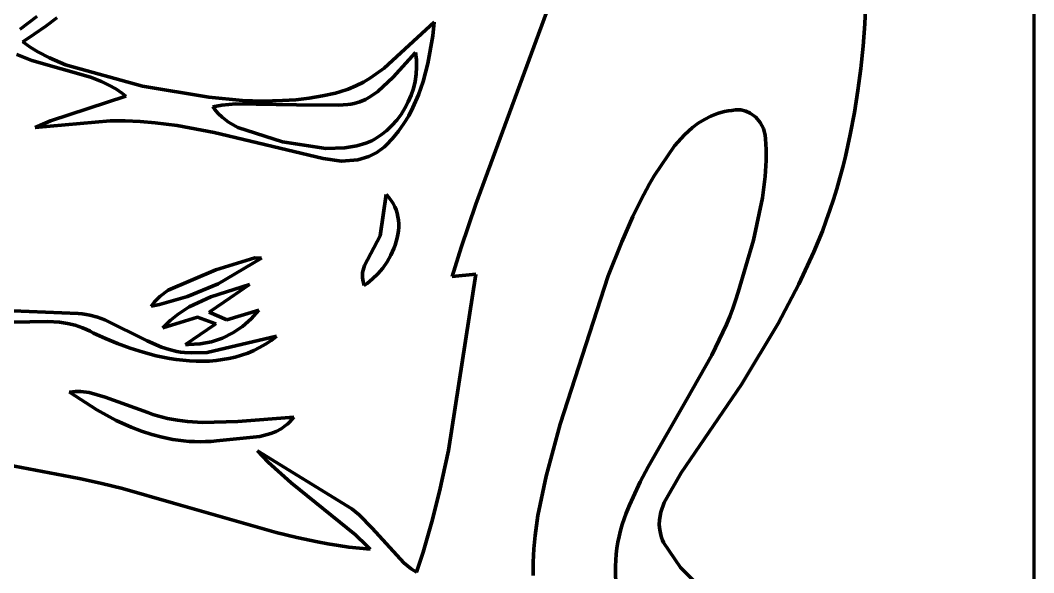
# Model space of a CAD drawing. Header units: millimetres. Extents: x 0 to 9.3, y 0 to 12.
# Drawn here: x 7.584 to 9.306, y 2.803 to 3.743 of the extents above; entities that cross this region are included whole.
import ezdxf

# ---------------------------------------------------------------- set-up
doc = ezdxf.new("R2010")
doc.units = ezdxf.units.MM
doc.layers.add('color#212121ff', color=7, linetype='CONTINUOUS', lineweight=100)
doc.layers.add('color#ffffffff', color=7, linetype='CONTINUOUS', lineweight=100)

msp = doc.modelspace()

# ---------------------------------------------------------------- linework, layer by layer
at = {"layer": 'color#212121ff'}
for p, q in [((8.3575, 3.4304), (8.4922, 3.7955)), ((9.0203, 3.7749), (9.0185, 3.7369)), ((7.5834, 3.7275), (7.5977, 3.7383)), ((7.5977, 3.7383), (7.6117, 3.7493)), ((7.6461, 3.7469), (7.627, 3.7329)), ((8.2023, 3.6615), (8.2869, 3.7399)), ((8.2869, 3.7399), (8.2845, 3.7165)), ((9.0185, 3.7369), (9.0156, 3.6989)), ((7.6077, 3.7193), (7.5883, 3.7061)), ((7.627, 3.7329), (7.6077, 3.7193)), ((7.5883, 3.7061), (7.6007, 3.6973)), ((8.2845, 3.7165), (8.2765, 3.6695)), ((7.6034, 3.6746), (7.5779, 3.6847)), ((7.6007, 3.6973), (7.6135, 3.6894)), ((7.6135, 3.6894), (7.6334, 3.6788)), ((8.2555, 3.6879), (8.2176, 3.6459)), ((8.2569, 3.6756), (8.2555, 3.6879)), ((9.0156, 3.6989), (9.0118, 3.661)), ((7.703, 3.646), (7.6034, 3.6746)), ((7.6334, 3.6788), (7.6609, 3.667)), ((8.2572, 3.6633), (8.2569, 3.6756)), ((8.2765, 3.6695), (8.2684, 3.6387)), ((7.6609, 3.667), (7.7916, 3.6307)), ((8.179, 3.645), (8.2023, 3.6615)), ((8.2546, 3.639), (8.2564, 3.6511)), ((8.2564, 3.6511), (8.2572, 3.6633)), ((9.0118, 3.661), (9.007, 3.6233)), ((7.7221, 3.6386), (7.703, 3.646)), ((7.7344, 3.6327), (7.7221, 3.6386)), ((8.1539, 3.6312), (8.1667, 3.6377)), ((8.1667, 3.6377), (8.179, 3.645)), ((8.2176, 3.6459), (8.1915, 3.6215)), ((8.2517, 3.6271), (8.2546, 3.639)), ((8.2684, 3.6387), (8.2605, 3.6162)), ((7.7462, 3.626), (7.7344, 3.6327)), ((7.7576, 3.6183), (7.7462, 3.626)), ((7.7631, 3.614), (7.7576, 3.6183)), ((7.7916, 3.6307), (7.9041, 3.6119)), ((8.0972, 3.6141), (8.1196, 3.6189)), ((8.1196, 3.6189), (8.1268, 3.6209)), ((8.1268, 3.6209), (8.1406, 3.6256)), ((8.1406, 3.6256), (8.1539, 3.6312)), ((8.1915, 3.6215), (8.179, 3.613)), ((8.2478, 3.6154), (8.2517, 3.6271)), ((8.2605, 3.6162), (8.251, 3.5945)), ((9.007, 3.6233), (9.001, 3.5858)), ((7.635, 3.5721), (7.7631, 3.614)), ((7.9041, 3.6119), (7.9611, 3.6066)), ((7.9501, 3.6008), (7.9264, 3.5983)), ((8.0531, 3.5989), (7.9501, 3.6008)), ((7.9611, 3.6066), (7.9953, 3.6055)), ((7.9953, 3.6055), (8.0294, 3.6062)), ((8.0294, 3.6062), (8.0521, 3.6078)), ((8.0521, 3.6078), (8.0747, 3.6104)), ((8.1244, 3.5983), (8.0531, 3.5989)), ((8.0747, 3.6104), (8.0972, 3.6141)), ((8.1402, 3.5995), (8.1244, 3.5983)), ((8.1455, 3.6003), (8.1402, 3.5995)), ((8.1508, 3.6014), (8.1455, 3.6003)), ((8.1607, 3.6043), (8.1508, 3.6014)), ((8.1701, 3.6082), (8.1607, 3.6043)), ((8.179, 3.613), (8.1701, 3.6082)), ((8.2373, 3.5933), (8.243, 3.6041)), ((8.243, 3.6041), (8.2478, 3.6154)), ((7.9264, 3.5983), (7.9107, 3.5956)), ((7.9107, 3.5956), (7.9136, 3.5917)), ((7.9136, 3.5917), (7.9198, 3.5846)), ((7.9198, 3.5846), (7.9266, 3.5782)), ((8.2234, 3.5731), (8.2308, 3.5829)), ((8.2308, 3.5829), (8.2373, 3.5933)), ((8.251, 3.5945), (8.2437, 3.5806)), ((8.7625, 3.5822), (8.7568, 3.5798)), ((8.7682, 3.5843), (8.7625, 3.5822)), ((8.7742, 3.5861), (8.7682, 3.5843)), ((8.7802, 3.5876), (8.7742, 3.5861)), ((8.7865, 3.5888), (8.7802, 3.5876)), ((8.7928, 3.5896), (8.7865, 3.5888)), ((8.7989, 3.5906), (8.7928, 3.5896)), ((8.8078, 3.5904), (8.7989, 3.5906)), ((8.8162, 3.5885), (8.8078, 3.5904)), ((8.824, 3.5849), (8.8162, 3.5885)), ((8.8333, 3.5781), (8.824, 3.5849)), ((9.001, 3.5858), (8.9939, 3.5485)), ((7.6093, 3.5607), (7.635, 3.5721)), ((7.7365, 3.572), (7.6093, 3.5607)), ((7.7621, 3.572), (7.7365, 3.572)), ((7.7876, 3.5708), (7.7621, 3.572)), ((7.8128, 3.5687), (7.7876, 3.5708)), ((7.8506, 3.5638), (7.8128, 3.5687)), ((7.9266, 3.5782), (7.9376, 3.5698)), ((7.9376, 3.5698), (7.9536, 3.5606)), ((8.2063, 3.5555), (8.2152, 3.564)), ((8.2152, 3.564), (8.2234, 3.5731)), ((8.2355, 3.5671), (8.2264, 3.5542)), ((8.2437, 3.5806), (8.2355, 3.5671)), ((8.7357, 3.5677), (8.7259, 3.5604)), ((8.746, 3.5742), (8.7357, 3.5677)), ((8.7568, 3.5798), (8.746, 3.5742)), ((8.8408, 3.5692), (8.8333, 3.5781)), ((8.8463, 3.5588), (8.8408, 3.5692)), ((7.913, 3.5521), (7.8506, 3.5638)), ((8.0985, 3.5079), (7.913, 3.5521)), ((7.9536, 3.5606), (8.0294, 3.5362)), ((8.1865, 3.5411), (8.1967, 3.5479)), ((8.1967, 3.5479), (8.2063, 3.5555)), ((8.2264, 3.5542), (8.2164, 3.5419)), ((8.7122, 3.548), (8.6955, 3.5294)), ((8.7259, 3.5604), (8.7122, 3.548)), ((8.8493, 3.5474), (8.8463, 3.5588)), ((8.8498, 3.5414), (8.8493, 3.5474)), ((8.9939, 3.5485), (8.99, 3.5299)), ((8.0294, 3.5362), (8.1032, 3.525)), ((8.1558, 3.5293), (8.1711, 3.5339)), ((8.1711, 3.5339), (8.1811, 3.5381)), ((8.1811, 3.5381), (8.1865, 3.5411)), ((8.2055, 3.5303), (8.2025, 3.5276)), ((8.2164, 3.5419), (8.2055, 3.5303)), ((8.8508, 3.5229), (8.8498, 3.5414)), ((8.99, 3.5299), (8.9857, 3.5114)), ((8.1032, 3.525), (8.135, 3.5257)), ((8.135, 3.5257), (8.1558, 3.5293)), ((8.1898, 3.5181), (8.1758, 3.5112)), ((8.2025, 3.5276), (8.1898, 3.5181)), ((8.6955, 3.5294), (8.6605, 3.4783)), ((8.8509, 3.5046), (8.8508, 3.5229)), ((8.1297, 3.5034), (8.0985, 3.5079)), ((8.1571, 3.5056), (8.1297, 3.5034)), ((8.1758, 3.5112), (8.1571, 3.5056)), ((8.8495, 3.4771), (8.8509, 3.5046)), ((8.9857, 3.5114), (8.981, 3.493)), ((8.6605, 3.4783), (8.6529, 3.4647)), ((8.981, 3.493), (8.9761, 3.4747)), ((8.6529, 3.4647), (8.6383, 3.437)), ((8.8449, 3.4407), (8.8495, 3.4771)), ((8.9761, 3.4747), (8.9709, 3.4564)), ((8.1952, 3.3761), (8.2053, 3.4464)), ((8.2053, 3.4464), (8.2098, 3.4415)), ((8.9709, 3.4564), (8.9653, 3.4383)), ((8.2098, 3.4415), (8.2137, 3.4365)), ((8.2137, 3.4365), (8.2171, 3.4312)), ((8.2171, 3.4312), (8.2199, 3.4258)), ((8.3329, 3.3566), (8.3575, 3.4304)), ((8.6383, 3.437), (8.6246, 3.409)), ((8.8293, 3.3688), (8.8449, 3.4407)), ((8.9653, 3.4383), (8.9594, 3.4202)), ((8.2199, 3.4258), (8.2222, 3.4203)), ((8.2222, 3.4203), (8.224, 3.4146)), ((8.224, 3.4146), (8.2254, 3.4088)), ((8.9594, 3.4202), (8.9531, 3.4023)), ((8.2254, 3.4088), (8.2263, 3.4029)), ((8.2263, 3.4029), (8.2267, 3.3969)), ((8.2267, 3.3969), (8.2267, 3.3909)), ((8.6246, 3.409), (8.6056, 3.3663)), ((8.9531, 3.4023), (8.9465, 3.3844)), ((8.1684, 3.3259), (8.1952, 3.3761)), ((8.2255, 3.3788), (8.2243, 3.3727)), ((8.2263, 3.3849), (8.2255, 3.3788)), ((8.2267, 3.3909), (8.2263, 3.3849)), ((8.9465, 3.3844), (8.9395, 3.3667)), ((8.2208, 3.3607), (8.2186, 3.3548)), ((8.2227, 3.3667), (8.2208, 3.3607)), ((8.2243, 3.3727), (8.2227, 3.3667)), ((8.6056, 3.3663), (8.5824, 3.3085)), ((8.8037, 3.2805), (8.8293, 3.3688)), ((8.9395, 3.3667), (8.9322, 3.3491)), ((8.2133, 3.3432), (8.2069, 3.332)), ((8.2186, 3.3548), (8.2133, 3.3432)), ((8.3174, 3.3071), (8.3329, 3.3566)), ((8.9322, 3.3491), (8.9064, 3.2942)), ((7.9161, 3.3187), (7.9823, 3.339)), ((7.9934, 3.3384), (7.9203, 3.2948)), ((7.9823, 3.339), (7.9934, 3.3384)), ((8.1654, 3.3141), (8.1684, 3.3259)), ((8.2069, 3.332), (8.1995, 3.3215)), ((7.835, 3.2838), (7.9161, 3.3187)), ((8.1652, 3.3049), (8.1654, 3.3141)), ((8.1913, 3.3118), (8.1825, 3.3031)), ((8.1995, 3.3215), (8.1913, 3.3118)), ((8.3111, 3.0116), (8.3575, 3.3113)), ((8.3575, 3.3113), (8.3174, 3.3071)), ((8.5824, 3.3085), (8.501, 3.056)), ((7.9203, 3.2948), (7.8679, 3.273)), ((7.9075, 3.2727), (7.9735, 3.2934)), ((7.9735, 3.2934), (7.9403, 3.2708)), ((8.1662, 3.2986), (8.1652, 3.3049)), ((8.1682, 3.2921), (8.1662, 3.2986)), ((8.1731, 3.2954), (8.1682, 3.2921)), ((8.1778, 3.2991), (8.1731, 3.2954)), ((8.1825, 3.3031), (8.1778, 3.2991)), ((8.9064, 3.2942), (8.8712, 3.2273)), ((7.8117, 3.2641), (7.821, 3.2734)), ((7.8679, 3.273), (7.8201, 3.2597)), ((7.821, 3.2734), (7.835, 3.2838)), ((7.871, 3.2555), (7.9075, 3.2727)), ((8.7991, 3.2666), (8.8037, 3.2805)), ((7.8062, 3.257), (7.8117, 3.2641)), ((7.8201, 3.2597), (7.8062, 3.257)), ((7.8518, 3.243), (7.871, 3.2555)), ((7.9403, 3.2708), (7.9063, 3.2476)), ((8.7942, 3.2528), (8.7991, 3.2666)), ((7.5426, 3.2501), (7.682, 3.2445)), ((7.682, 3.2445), (7.6888, 3.2438)), ((7.6888, 3.2438), (7.6955, 3.2428)), ((7.6955, 3.2428), (7.7021, 3.2414)), ((7.7021, 3.2414), (7.7149, 3.2379)), ((7.7149, 3.2379), (7.7274, 3.2334)), ((7.8852, 3.2378), (7.8261, 3.2198)), ((7.8384, 3.2322), (7.8518, 3.243)), ((7.9159, 3.2266), (7.8852, 3.2378)), ((7.9063, 3.2476), (7.9045, 3.2464)), ((7.9045, 3.2464), (7.9345, 3.2334)), ((7.9345, 3.2334), (7.9889, 3.2501)), ((7.9889, 3.2501), (7.976, 3.2353)), ((8.7834, 3.2258), (8.789, 3.2392)), ((8.789, 3.2392), (8.7942, 3.2528)), ((7.6306, 3.2308), (7.5353, 3.2292)), ((7.6507, 3.2293), (7.6306, 3.2308)), ((7.6639, 3.2273), (7.6507, 3.2293)), ((7.6769, 3.2242), (7.6639, 3.2273)), ((7.6834, 3.2222), (7.6769, 3.2242)), ((7.6897, 3.2199), (7.6834, 3.2222)), ((7.6961, 3.2172), (7.6897, 3.2199)), ((7.7274, 3.2334), (7.7995, 3.1976)), ((7.8261, 3.2198), (7.8384, 3.2322)), ((7.8648, 3.1916), (7.9146, 3.2256)), ((7.9146, 3.2256), (7.9159, 3.2266)), ((7.9612, 3.2223), (7.9449, 3.2113)), ((7.976, 3.2353), (7.9612, 3.2223)), ((8.7714, 3.1994), (8.7834, 3.2258)), ((8.8712, 3.2273), (8.809, 3.1233)), ((7.7023, 3.2142), (7.6961, 3.2172)), ((7.7085, 3.2108), (7.7023, 3.2142)), ((7.7284, 3.2017), (7.7085, 3.2108)), ((7.9016, 3.1778), (8.0191, 3.2057)), ((7.9273, 3.2026), (7.9087, 3.1962)), ((7.9449, 3.2113), (7.9273, 3.2026)), ((8.0191, 3.2057), (8.0098, 3.1986)), ((7.7491, 3.1931), (7.7284, 3.2017)), ((7.7705, 3.1853), (7.7491, 3.1931)), ((7.7925, 3.1783), (7.7705, 3.1853)), ((7.7995, 3.1976), (7.824, 3.1871)), ((7.824, 3.1871), (7.8366, 3.183)), ((7.8697, 3.1915), (7.8648, 3.1916)), ((7.8894, 3.1925), (7.8697, 3.1915)), ((7.9087, 3.1962), (7.8894, 3.1925)), ((7.9905, 3.1865), (7.9804, 3.1815)), ((8.0003, 3.1922), (7.9905, 3.1865)), ((8.0098, 3.1986), (8.0003, 3.1922)), ((8.7585, 3.1734), (8.7714, 3.1994)), ((7.8148, 3.1725), (7.7925, 3.1783)), ((7.8261, 3.17), (7.8148, 3.1725)), ((7.8375, 3.1679), (7.8261, 3.17)), ((7.8366, 3.183), (7.8497, 3.1799)), ((7.8497, 3.1799), (7.8563, 3.1788)), ((7.8563, 3.1788), (7.8631, 3.1781)), ((7.8631, 3.1781), (7.8742, 3.1772)), ((7.8742, 3.1772), (7.9016, 3.1778)), ((7.9491, 3.1703), (7.9384, 3.1678)), ((7.9598, 3.1734), (7.9491, 3.1703)), ((7.9702, 3.1771), (7.9598, 3.1734)), ((7.9804, 3.1815), (7.9702, 3.1771)), ((8.7159, 3.0973), (8.7585, 3.1734)), ((7.8488, 3.1661), (7.8375, 3.1679)), ((7.8602, 3.1648), (7.8488, 3.1661)), ((7.8715, 3.1638), (7.8602, 3.1648)), ((7.8828, 3.1632), (7.8715, 3.1638)), ((7.8941, 3.1632), (7.8828, 3.1632)), ((7.9053, 3.1635), (7.8941, 3.1632)), ((7.9164, 3.1644), (7.9053, 3.1635)), ((7.9275, 3.1658), (7.9164, 3.1644)), ((7.9384, 3.1678), (7.9275, 3.1658)), ((8.809, 3.1233), (8.7066, 2.9731)), ((7.6674, 3.1104), (7.677, 3.1114)), ((7.7141, 3.0802), (7.6674, 3.1104)), ((7.677, 3.1114), (7.6865, 3.1115)), ((7.6865, 3.1115), (7.7006, 3.1099)), ((7.7006, 3.1099), (7.7281, 3.1022)), ((7.7281, 3.1022), (7.8005, 3.0757)), ((8.6505, 2.9838), (8.7159, 3.0973)), ((7.7469, 3.0625), (7.7141, 3.0802)), ((7.8005, 3.0757), (7.8088, 3.0727)), ((7.8088, 3.0727), (7.8171, 3.0701)), ((7.8171, 3.0701), (7.8339, 3.0658)), ((7.8339, 3.0658), (7.8508, 3.0627)), ((7.9537, 3.0607), (8.0484, 3.0681)), ((8.0484, 3.0681), (8.0452, 3.0641)), ((7.7724, 3.0511), (7.7469, 3.0625)), ((7.7897, 3.0444), (7.7724, 3.0511)), ((7.8508, 3.0627), (7.8678, 3.0605)), ((7.8678, 3.0605), (7.8934, 3.059)), ((7.8934, 3.059), (7.9537, 3.0607)), ((8.0268, 3.0483), (8.0185, 3.0439)), ((8.0347, 3.0538), (8.0268, 3.0483)), ((8.0384, 3.0569), (8.0347, 3.0538)), ((8.0419, 3.0603), (8.0384, 3.0569)), ((8.0452, 3.0641), (8.0419, 3.0603)), ((8.501, 3.056), (8.4775, 2.9679)), ((7.8073, 3.0387), (7.7897, 3.0444)), ((7.8251, 3.0339), (7.8073, 3.0387)), ((7.8432, 3.0302), (7.8251, 3.0339)), ((7.9908, 3.0354), (7.9174, 3.0278)), ((8.0096, 3.0403), (7.9908, 3.0354)), ((8.0185, 3.0439), (8.0096, 3.0403)), ((7.3794, 3.0217), (7.6691, 2.9667)), ((7.8614, 3.0277), (7.8432, 3.0302)), ((7.8706, 3.0269), (7.8614, 3.0277)), ((7.8799, 3.0264), (7.8706, 3.0269)), ((7.8892, 3.0262), (7.8799, 3.0264)), ((7.8986, 3.0264), (7.8892, 3.0262)), ((7.9079, 3.0269), (7.8986, 3.0264)), ((7.9174, 3.0278), (7.9079, 3.0269)), ((8.0051, 2.9914), (7.9869, 3.0105)), ((7.9869, 3.0105), (8.147, 2.912)), ((8.296, 2.9419), (8.3111, 3.0116)), ((8.0443, 2.9565), (8.0051, 2.9914)), ((8.6372, 2.958), (8.6505, 2.9838)), ((7.6691, 2.9667), (7.6869, 2.9633)), ((7.6869, 2.9633), (7.7222, 2.9555)), ((8.4775, 2.9679), (8.4632, 2.9007)), ((8.7066, 2.9731), (8.6776, 2.9231)), ((7.7222, 2.9555), (7.7573, 2.9467)), ((7.7573, 2.9467), (7.8444, 2.922)), ((8.1534, 2.8682), (8.0443, 2.9565)), ((8.6248, 2.9318), (8.6372, 2.958)), ((8.283, 2.89), (8.296, 2.9419)), ((8.619, 2.9184), (8.6248, 2.9318)), ((7.8444, 2.922), (8.0184, 2.8717)), ((8.147, 2.912), (8.1596, 2.9021)), ((8.6134, 2.905), (8.619, 2.9184)), ((8.6776, 2.9231), (8.672, 2.9064)), ((8.1596, 2.9021), (8.1819, 2.8794)), ((8.4632, 2.9007), (8.4583, 2.8668)), ((8.6063, 2.8853), (8.6096, 2.8952)), ((8.6096, 2.8952), (8.6134, 2.905)), ((8.6698, 2.8936), (8.6694, 2.885)), ((8.672, 2.9064), (8.6698, 2.8936)), ((8.1819, 2.8794), (8.2353, 2.8201)), ((8.2681, 2.8387), (8.283, 2.89)), ((8.601, 2.8653), (8.6034, 2.8753)), ((8.6034, 2.8753), (8.6063, 2.8853)), ((8.6694, 2.885), (8.6701, 2.8763)), ((8.6701, 2.8763), (8.6718, 2.8677)), ((8.0184, 2.8717), (8.0535, 2.8632)), ((8.0535, 2.8632), (8.0888, 2.8558)), ((8.1722, 2.8497), (8.1534, 2.8682)), ((8.4583, 2.8668), (8.4562, 2.8442)), ((8.599, 2.8553), (8.601, 2.8653)), ((8.6718, 2.8677), (8.6732, 2.8634)), ((8.6732, 2.8634), (8.6748, 2.859)), ((8.6748, 2.859), (8.6768, 2.8547)), ((8.0888, 2.8558), (8.1065, 2.8526)), ((8.1065, 2.8526), (8.1244, 2.8497)), ((8.1244, 2.8497), (8.1422, 2.8472)), ((8.1422, 2.8472), (8.1602, 2.845)), ((8.1602, 2.845), (8.1782, 2.8433)), ((8.1782, 2.8433), (8.1722, 2.8497)), ((8.4562, 2.8442), (8.455, 2.8215)), ((8.5962, 2.8351), (8.5974, 2.8452)), ((8.5974, 2.8452), (8.599, 2.8553)), ((8.6768, 2.8547), (8.7056, 2.8122)), ((8.2571, 2.8047), (8.2681, 2.8387)), ((8.5949, 2.8148), (8.5954, 2.825)), ((8.5954, 2.825), (8.5962, 2.8351)), ((8.2353, 2.8201), (8.248, 2.8104)), ((8.248, 2.8104), (8.2571, 2.8047)), ((8.455, 2.8215), (8.455, 2.7988)), ((8.5948, 2.8047), (8.5949, 2.8148)), ((8.7056, 2.8122), (8.7863, 2.7313)), ((8.5954, 2.7843), (8.5948, 2.8047))]:
    msp.add_line(p, q, dxfattribs=at)
at = {"layer": 'color#ffffffff'}
for p, q in [((9.3056, 12.0417), (9.3056, 0)), ((8.4922, 3.7955), (8.3575, 3.4304)), ((9.0185, 3.7369), (9.0203, 3.7749)), ((7.5977, 3.7383), (7.5834, 3.7275)), ((7.6117, 3.7493), (7.5977, 3.7383)), ((7.627, 3.7329), (7.6461, 3.7469)), ((8.2869, 3.7399), (8.2023, 3.6615)), ((8.2845, 3.7165), (8.2869, 3.7399)), ((9.0156, 3.6989), (9.0185, 3.7369)), ((7.5883, 3.7061), (7.6077, 3.7193)), ((7.6077, 3.7193), (7.627, 3.7329)), ((7.6007, 3.6973), (7.5883, 3.7061)), ((8.2765, 3.6695), (8.2845, 3.7165)), ((7.5779, 3.6847), (7.6034, 3.6746)), ((7.6135, 3.6894), (7.6007, 3.6973)), ((7.6334, 3.6788), (7.6135, 3.6894)), ((8.2176, 3.6459), (8.2555, 3.6879)), ((8.2555, 3.6879), (8.2569, 3.6756)), ((9.0118, 3.661), (9.0156, 3.6989)), ((7.6034, 3.6746), (7.703, 3.646)), ((7.6609, 3.667), (7.6334, 3.6788)), ((8.2569, 3.6756), (8.2572, 3.6633)), ((8.2684, 3.6387), (8.2765, 3.6695)), ((7.7916, 3.6307), (7.6609, 3.667)), ((8.2023, 3.6615), (8.179, 3.645)), ((8.2564, 3.6511), (8.2546, 3.639)), ((8.2572, 3.6633), (8.2564, 3.6511)), ((9.007, 3.6233), (9.0118, 3.661)), ((7.703, 3.646), (7.7221, 3.6386)), ((7.7221, 3.6386), (7.7344, 3.6327)), ((8.1667, 3.6377), (8.1539, 3.6312)), ((8.179, 3.645), (8.1667, 3.6377)), ((8.1915, 3.6215), (8.2176, 3.6459)), ((8.2546, 3.639), (8.2517, 3.6271)), ((8.2605, 3.6162), (8.2684, 3.6387)), ((7.7344, 3.6327), (7.7462, 3.626)), ((7.7462, 3.626), (7.7576, 3.6183)), ((7.7576, 3.6183), (7.7631, 3.614)), ((7.9041, 3.6119), (7.7916, 3.6307)), ((8.1196, 3.6189), (8.0972, 3.6141)), ((8.1268, 3.6209), (8.1196, 3.6189)), ((8.1406, 3.6256), (8.1268, 3.6209)), ((8.1539, 3.6312), (8.1406, 3.6256)), ((8.179, 3.613), (8.1915, 3.6215)), ((8.2517, 3.6271), (8.2478, 3.6154)), ((8.251, 3.5945), (8.2605, 3.6162)), ((9.001, 3.5858), (9.007, 3.6233)), ((7.7631, 3.614), (7.635, 3.5721)), ((7.9611, 3.6066), (7.9041, 3.6119)), ((7.9264, 3.5983), (7.9501, 3.6008)), ((7.9501, 3.6008), (8.0531, 3.5989)), ((7.9953, 3.6055), (7.9611, 3.6066)), ((8.0294, 3.6062), (7.9953, 3.6055)), ((8.0521, 3.6078), (8.0294, 3.6062)), ((8.0747, 3.6104), (8.0521, 3.6078)), ((8.0531, 3.5989), (8.1244, 3.5983)), ((8.0972, 3.6141), (8.0747, 3.6104)), ((8.1244, 3.5983), (8.1402, 3.5995)), ((8.1402, 3.5995), (8.1455, 3.6003)), ((8.1455, 3.6003), (8.1508, 3.6014)), ((8.1508, 3.6014), (8.1607, 3.6043)), ((8.1607, 3.6043), (8.1701, 3.6082)), ((8.1701, 3.6082), (8.179, 3.613)), ((8.243, 3.6041), (8.2373, 3.5933)), ((8.2478, 3.6154), (8.243, 3.6041)), ((7.9107, 3.5956), (7.9264, 3.5983)), ((7.9136, 3.5917), (7.9107, 3.5956)), ((7.9198, 3.5846), (7.9136, 3.5917)), ((7.9266, 3.5782), (7.9198, 3.5846)), ((8.2308, 3.5829), (8.2234, 3.5731)), ((8.2373, 3.5933), (8.2308, 3.5829)), ((8.2437, 3.5806), (8.251, 3.5945)), ((8.7568, 3.5798), (8.7625, 3.5822)), ((8.7625, 3.5822), (8.7682, 3.5843)), ((8.7682, 3.5843), (8.7742, 3.5861)), ((8.7742, 3.5861), (8.7802, 3.5876)), ((8.7802, 3.5876), (8.7865, 3.5888)), ((8.7865, 3.5888), (8.7928, 3.5896)), ((8.7928, 3.5896), (8.7989, 3.5906)), ((8.7989, 3.5906), (8.8078, 3.5904)), ((8.8078, 3.5904), (8.8162, 3.5885)), ((8.8162, 3.5885), (8.824, 3.5849)), ((8.824, 3.5849), (8.8333, 3.5781)), ((8.9939, 3.5485), (9.001, 3.5858)), ((7.635, 3.5721), (7.6093, 3.5607)), ((7.6093, 3.5607), (7.7365, 3.572)), ((7.7365, 3.572), (7.7621, 3.572)), ((7.7621, 3.572), (7.7876, 3.5708)), ((7.7876, 3.5708), (7.8128, 3.5687)), ((7.8128, 3.5687), (7.8506, 3.5638)), ((7.9376, 3.5698), (7.9266, 3.5782)), ((7.9536, 3.5606), (7.9376, 3.5698)), ((8.2152, 3.564), (8.2063, 3.5555)), ((8.2234, 3.5731), (8.2152, 3.564)), ((8.2264, 3.5542), (8.2355, 3.5671)), ((8.2355, 3.5671), (8.2437, 3.5806)), ((8.7259, 3.5604), (8.7357, 3.5677)), ((8.7357, 3.5677), (8.746, 3.5742)), ((8.746, 3.5742), (8.7568, 3.5798)), ((8.8333, 3.5781), (8.8408, 3.5692)), ((8.8408, 3.5692), (8.8463, 3.5588)), ((7.8506, 3.5638), (7.913, 3.5521)), ((7.913, 3.5521), (8.0985, 3.5079)), ((8.0294, 3.5362), (7.9536, 3.5606)), ((8.1967, 3.5479), (8.1865, 3.5411)), ((8.2063, 3.5555), (8.1967, 3.5479)), ((8.2164, 3.5419), (8.2264, 3.5542)), ((8.6955, 3.5294), (8.7122, 3.548)), ((8.7122, 3.548), (8.7259, 3.5604)), ((8.8463, 3.5588), (8.8493, 3.5474)), ((8.8493, 3.5474), (8.8498, 3.5414)), ((8.99, 3.5299), (8.9939, 3.5485)), ((8.1032, 3.525), (8.0294, 3.5362)), ((8.1711, 3.5339), (8.1558, 3.5293)), ((8.1811, 3.5381), (8.1711, 3.5339)), ((8.1865, 3.5411), (8.1811, 3.5381)), ((8.2025, 3.5276), (8.2055, 3.5303)), ((8.2055, 3.5303), (8.2164, 3.5419)), ((8.8498, 3.5414), (8.8508, 3.5229)), ((8.9857, 3.5114), (8.99, 3.5299)), ((8.135, 3.5257), (8.1032, 3.525)), ((8.1558, 3.5293), (8.135, 3.5257)), ((8.1758, 3.5112), (8.1898, 3.5181)), ((8.1898, 3.5181), (8.2025, 3.5276)), ((8.6605, 3.4783), (8.6955, 3.5294)), ((8.8508, 3.5229), (8.8509, 3.5046)), ((8.0985, 3.5079), (8.1297, 3.5034)), ((8.1297, 3.5034), (8.1571, 3.5056)), ((8.1571, 3.5056), (8.1758, 3.5112)), ((8.8509, 3.5046), (8.8495, 3.4771)), ((8.981, 3.493), (8.9857, 3.5114)), ((8.6529, 3.4647), (8.6605, 3.4783)), ((8.9761, 3.4747), (8.981, 3.493)), ((8.6383, 3.437), (8.6529, 3.4647)), ((8.8495, 3.4771), (8.8449, 3.4407)), ((8.9709, 3.4564), (8.9761, 3.4747)), ((8.2053, 3.4464), (8.1952, 3.3761)), ((8.2098, 3.4415), (8.2053, 3.4464)), ((8.9653, 3.4383), (8.9709, 3.4564)), ((8.2137, 3.4365), (8.2098, 3.4415)), ((8.2171, 3.4312), (8.2137, 3.4365)), ((8.2199, 3.4258), (8.2171, 3.4312)), ((8.3575, 3.4304), (8.3329, 3.3566)), ((8.6246, 3.409), (8.6383, 3.437)), ((8.8449, 3.4407), (8.8293, 3.3688)), ((8.9594, 3.4202), (8.9653, 3.4383)), ((8.2222, 3.4203), (8.2199, 3.4258)), ((8.224, 3.4146), (8.2222, 3.4203)), ((8.2254, 3.4088), (8.224, 3.4146)), ((8.9531, 3.4023), (8.9594, 3.4202)), ((8.2263, 3.4029), (8.2254, 3.4088)), ((8.2267, 3.3969), (8.2263, 3.4029)), ((8.2267, 3.3909), (8.2267, 3.3969)), ((8.6056, 3.3663), (8.6246, 3.409)), ((8.9465, 3.3844), (8.9531, 3.4023)), ((8.1952, 3.3761), (8.1684, 3.3259)), ((8.2243, 3.3727), (8.2255, 3.3788)), ((8.2255, 3.3788), (8.2263, 3.3849)), ((8.2263, 3.3849), (8.2267, 3.3909)), ((8.9395, 3.3667), (8.9465, 3.3844)), ((8.2186, 3.3548), (8.2208, 3.3607)), ((8.2208, 3.3607), (8.2227, 3.3667)), ((8.2227, 3.3667), (8.2243, 3.3727)), ((8.5824, 3.3085), (8.6056, 3.3663)), ((8.8293, 3.3688), (8.8037, 3.2805)), ((8.9322, 3.3491), (8.9395, 3.3667)), ((8.2069, 3.332), (8.2133, 3.3432)), ((8.2133, 3.3432), (8.2186, 3.3548)), ((8.3329, 3.3566), (8.3174, 3.3071)), ((8.9064, 3.2942), (8.9322, 3.3491)), ((7.9823, 3.339), (7.9161, 3.3187)), ((7.9203, 3.2948), (7.9934, 3.3384)), ((7.9934, 3.3384), (7.9823, 3.339)), ((8.1684, 3.3259), (8.1654, 3.3141)), ((8.1995, 3.3215), (8.2069, 3.332)), ((7.9161, 3.3187), (7.835, 3.2838)), ((8.1654, 3.3141), (8.1652, 3.3049)), ((8.1825, 3.3031), (8.1913, 3.3118)), ((8.1913, 3.3118), (8.1995, 3.3215)), ((8.3575, 3.3113), (8.3111, 3.0116)), ((8.3174, 3.3071), (8.3575, 3.3113)), ((8.501, 3.056), (8.5824, 3.3085)), ((7.8679, 3.273), (7.9203, 3.2948)), ((7.9735, 3.2934), (7.9075, 3.2727)), ((7.9403, 3.2708), (7.9735, 3.2934)), ((8.1652, 3.3049), (8.1662, 3.2986)), ((8.1662, 3.2986), (8.1682, 3.2921)), ((8.1682, 3.2921), (8.1731, 3.2954)), ((8.1731, 3.2954), (8.1778, 3.2991)), ((8.1778, 3.2991), (8.1825, 3.3031)), ((8.8712, 3.2273), (8.9064, 3.2942)), ((7.821, 3.2734), (7.8117, 3.2641)), ((7.8201, 3.2597), (7.8679, 3.273)), ((7.835, 3.2838), (7.821, 3.2734)), ((7.9075, 3.2727), (7.871, 3.2555)), ((8.8037, 3.2805), (8.7991, 3.2666)), ((7.8117, 3.2641), (7.8062, 3.257)), ((7.8062, 3.257), (7.8201, 3.2597)), ((7.871, 3.2555), (7.8518, 3.243)), ((7.9063, 3.2476), (7.9403, 3.2708)), ((8.7991, 3.2666), (8.7942, 3.2528)), ((7.682, 3.2445), (7.5426, 3.2501)), ((7.6888, 3.2438), (7.682, 3.2445)), ((7.6955, 3.2428), (7.6888, 3.2438)), ((7.7021, 3.2414), (7.6955, 3.2428)), ((7.7149, 3.2379), (7.7021, 3.2414)), ((7.7274, 3.2334), (7.7149, 3.2379)), ((7.8261, 3.2198), (7.8852, 3.2378)), ((7.8518, 3.243), (7.8384, 3.2322)), ((7.8852, 3.2378), (7.9159, 3.2266)), ((7.9045, 3.2464), (7.9063, 3.2476)), ((7.9345, 3.2334), (7.9045, 3.2464)), ((7.9889, 3.2501), (7.9345, 3.2334)), ((7.976, 3.2353), (7.9889, 3.2501)), ((8.789, 3.2392), (8.7834, 3.2258)), ((8.7942, 3.2528), (8.789, 3.2392)), ((7.5353, 3.2292), (7.6306, 3.2308)), ((7.6306, 3.2308), (7.6507, 3.2293)), ((7.6507, 3.2293), (7.6639, 3.2273)), ((7.6639, 3.2273), (7.6769, 3.2242)), ((7.6769, 3.2242), (7.6834, 3.2222)), ((7.6834, 3.2222), (7.6897, 3.2199)), ((7.6897, 3.2199), (7.6961, 3.2172)), ((7.7995, 3.1976), (7.7274, 3.2334)), ((7.8384, 3.2322), (7.8261, 3.2198)), ((7.9146, 3.2256), (7.8648, 3.1916)), ((7.9159, 3.2266), (7.9146, 3.2256)), ((7.9449, 3.2113), (7.9612, 3.2223)), ((7.9612, 3.2223), (7.976, 3.2353)), ((8.7834, 3.2258), (8.7714, 3.1994)), ((8.809, 3.1233), (8.8712, 3.2273)), ((7.6961, 3.2172), (7.7023, 3.2142)), ((7.7023, 3.2142), (7.7085, 3.2108)), ((7.7085, 3.2108), (7.7284, 3.2017)), ((8.0191, 3.2057), (7.9016, 3.1778)), ((7.9087, 3.1962), (7.9273, 3.2026)), ((7.9273, 3.2026), (7.9449, 3.2113)), ((8.0098, 3.1986), (8.0191, 3.2057)), ((7.7284, 3.2017), (7.7491, 3.1931)), ((7.7491, 3.1931), (7.7705, 3.1853)), ((7.7705, 3.1853), (7.7925, 3.1783)), ((7.824, 3.1871), (7.7995, 3.1976)), ((7.8366, 3.183), (7.824, 3.1871)), ((7.8648, 3.1916), (7.8697, 3.1915)), ((7.8697, 3.1915), (7.8894, 3.1925)), ((7.8894, 3.1925), (7.9087, 3.1962)), ((7.9804, 3.1815), (7.9905, 3.1865)), ((7.9905, 3.1865), (8.0003, 3.1922)), ((8.0003, 3.1922), (8.0098, 3.1986)), ((8.7714, 3.1994), (8.7585, 3.1734)), ((7.7925, 3.1783), (7.8148, 3.1725)), ((7.8148, 3.1725), (7.8261, 3.17)), ((7.8261, 3.17), (7.8375, 3.1679)), ((7.8497, 3.1799), (7.8366, 3.183)), ((7.8563, 3.1788), (7.8497, 3.1799)), ((7.8631, 3.1781), (7.8563, 3.1788)), ((7.8742, 3.1772), (7.8631, 3.1781)), ((7.9016, 3.1778), (7.8742, 3.1772)), ((7.9384, 3.1678), (7.9491, 3.1703)), ((7.9491, 3.1703), (7.9598, 3.1734)), ((7.9598, 3.1734), (7.9702, 3.1771)), ((7.9702, 3.1771), (7.9804, 3.1815)), ((8.7585, 3.1734), (8.7159, 3.0973)), ((7.8375, 3.1679), (7.8488, 3.1661)), ((7.8488, 3.1661), (7.8602, 3.1648)), ((7.8602, 3.1648), (7.8715, 3.1638)), ((7.8715, 3.1638), (7.8828, 3.1632)), ((7.8828, 3.1632), (7.8941, 3.1632)), ((7.8941, 3.1632), (7.9053, 3.1635)), ((7.9053, 3.1635), (7.9164, 3.1644)), ((7.9164, 3.1644), (7.9275, 3.1658)), ((7.9275, 3.1658), (7.9384, 3.1678)), ((8.7066, 2.9731), (8.809, 3.1233)), ((7.677, 3.1114), (7.6674, 3.1104)), ((7.6674, 3.1104), (7.7141, 3.0802)), ((7.6865, 3.1115), (7.677, 3.1114)), ((7.7006, 3.1099), (7.6865, 3.1115)), ((7.7281, 3.1022), (7.7006, 3.1099)), ((7.8005, 3.0757), (7.7281, 3.1022)), ((8.7159, 3.0973), (8.6505, 2.9838)), ((7.7141, 3.0802), (7.7469, 3.0625)), ((7.8088, 3.0727), (7.8005, 3.0757)), ((7.8171, 3.0701), (7.8088, 3.0727)), ((7.8339, 3.0658), (7.8171, 3.0701)), ((7.8508, 3.0627), (7.8339, 3.0658)), ((8.0484, 3.0681), (7.9537, 3.0607)), ((8.0452, 3.0641), (8.0484, 3.0681)), ((7.7469, 3.0625), (7.7724, 3.0511)), ((7.7724, 3.0511), (7.7897, 3.0444)), ((7.8678, 3.0605), (7.8508, 3.0627)), ((7.8934, 3.059), (7.8678, 3.0605)), ((7.9537, 3.0607), (7.8934, 3.059)), ((8.0185, 3.0439), (8.0268, 3.0483)), ((8.0268, 3.0483), (8.0347, 3.0538)), ((8.0347, 3.0538), (8.0384, 3.0569)), ((8.0384, 3.0569), (8.0419, 3.0603)), ((8.0419, 3.0603), (8.0452, 3.0641)), ((8.4775, 2.9679), (8.501, 3.056)), ((7.7897, 3.0444), (7.8073, 3.0387)), ((7.8073, 3.0387), (7.8251, 3.0339)), ((7.8251, 3.0339), (7.8432, 3.0302)), ((7.9174, 3.0278), (7.9908, 3.0354)), ((7.9908, 3.0354), (8.0096, 3.0403)), ((8.0096, 3.0403), (8.0185, 3.0439)), ((7.6691, 2.9667), (7.3794, 3.0217)), ((7.8432, 3.0302), (7.8614, 3.0277)), ((7.8614, 3.0277), (7.8706, 3.0269)), ((7.8706, 3.0269), (7.8799, 3.0264)), ((7.8799, 3.0264), (7.8892, 3.0262)), ((7.8892, 3.0262), (7.8986, 3.0264)), ((7.8986, 3.0264), (7.9079, 3.0269)), ((7.9079, 3.0269), (7.9174, 3.0278)), ((8.147, 2.912), (7.9869, 3.0105)), ((7.9869, 3.0105), (8.0051, 2.9914)), ((8.3111, 3.0116), (8.296, 2.9419)), ((8.0051, 2.9914), (8.0443, 2.9565)), ((8.6505, 2.9838), (8.6372, 2.958)), ((7.6869, 2.9633), (7.6691, 2.9667)), ((7.7222, 2.9555), (7.6869, 2.9633)), ((8.4632, 2.9007), (8.4775, 2.9679)), ((8.6776, 2.9231), (8.7066, 2.9731)), ((7.7573, 2.9467), (7.7222, 2.9555)), ((7.8444, 2.922), (7.7573, 2.9467)), ((8.0443, 2.9565), (8.1534, 2.8682)), ((8.6372, 2.958), (8.6248, 2.9318)), ((8.296, 2.9419), (8.283, 2.89)), ((8.6248, 2.9318), (8.619, 2.9184)), ((8.0184, 2.8717), (7.8444, 2.922)), ((8.1596, 2.9021), (8.147, 2.912)), ((8.619, 2.9184), (8.6134, 2.905)), ((8.672, 2.9064), (8.6776, 2.9231)), ((8.1819, 2.8794), (8.1596, 2.9021)), ((8.4583, 2.8668), (8.4632, 2.9007)), ((8.6096, 2.8952), (8.6063, 2.8853)), ((8.6134, 2.905), (8.6096, 2.8952)), ((8.6694, 2.885), (8.6698, 2.8936)), ((8.6698, 2.8936), (8.672, 2.9064)), ((8.2353, 2.8201), (8.1819, 2.8794)), ((8.283, 2.89), (8.2681, 2.8387)), ((8.6034, 2.8753), (8.601, 2.8653)), ((8.6063, 2.8853), (8.6034, 2.8753)), ((8.6701, 2.8763), (8.6694, 2.885)), ((8.6718, 2.8677), (8.6701, 2.8763)), ((8.0535, 2.8632), (8.0184, 2.8717)), ((8.0888, 2.8558), (8.0535, 2.8632)), ((8.1534, 2.8682), (8.1722, 2.8497)), ((8.4562, 2.8442), (8.4583, 2.8668)), ((8.601, 2.8653), (8.599, 2.8553)), ((8.6732, 2.8634), (8.6718, 2.8677)), ((8.6748, 2.859), (8.6732, 2.8634)), ((8.6768, 2.8547), (8.6748, 2.859)), ((8.1065, 2.8526), (8.0888, 2.8558)), ((8.1244, 2.8497), (8.1065, 2.8526)), ((8.1422, 2.8472), (8.1244, 2.8497)), ((8.1602, 2.845), (8.1422, 2.8472)), ((8.1782, 2.8433), (8.1602, 2.845)), ((8.1722, 2.8497), (8.1782, 2.8433)), ((8.455, 2.8215), (8.4562, 2.8442)), ((8.5974, 2.8452), (8.5962, 2.8351)), ((8.599, 2.8553), (8.5974, 2.8452)), ((8.7056, 2.8122), (8.6768, 2.8547)), ((8.2681, 2.8387), (8.2571, 2.8047)), ((8.5954, 2.825), (8.5949, 2.8148)), ((8.5962, 2.8351), (8.5954, 2.825)), ((8.248, 2.8104), (8.2353, 2.8201)), ((8.2571, 2.8047), (8.248, 2.8104)), ((8.455, 2.7988), (8.455, 2.8215)), ((8.5949, 2.8148), (8.5948, 2.8047)), ((8.7863, 2.7313), (8.7056, 2.8122)), ((8.5948, 2.8047), (8.5954, 2.7843))]:
    msp.add_line(p, q, dxfattribs=at)

doc.saveas('drawing.dxf')
